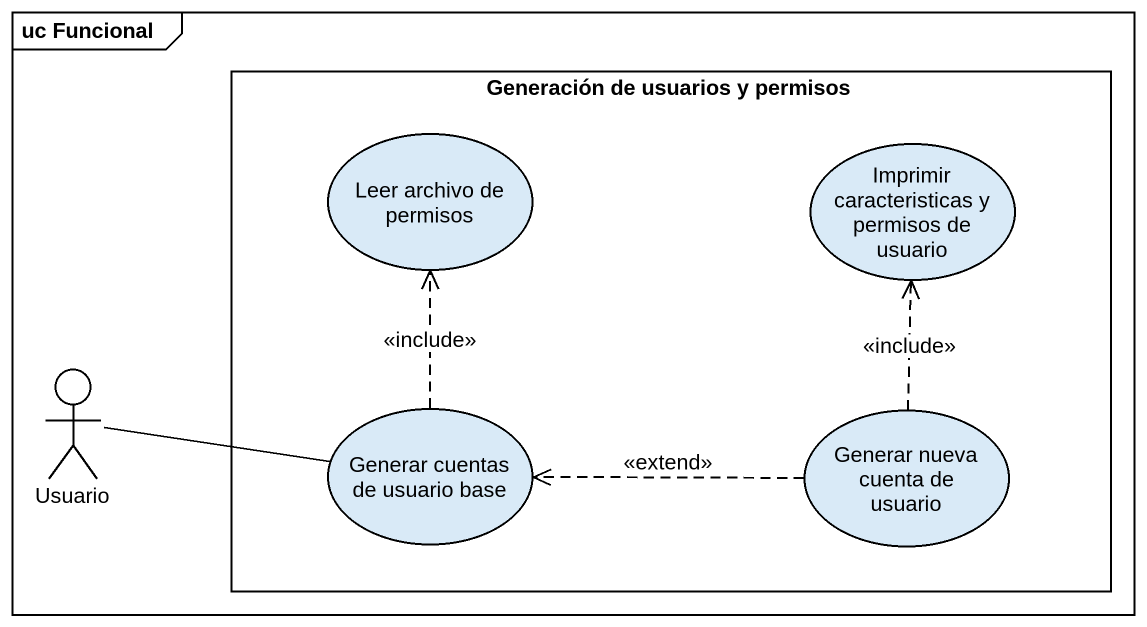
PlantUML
@startuml
mainframe uc Funcional
rectangle "Generación de usuarios y permisos" as Generación_de_usuarios_y {
  usecase "Leer archivo de permisos" as Leer_archivo_de_permisos
  usecase "Imprimir caracteristicas y permisos de usuario" as Imprimir_caracteristicas_y
  usecase "Generar cuentas de usuario base" as Generar_cuentas_de_usuario
  usecase "Generar nueva cuenta de usuario" as Generar_nueva_cuenta_de
}
actor Usuario
Usuario -right- Generar_cuentas_de_usuario
Generar_cuentas_de_usuario .up.> Leer_archivo_de_permisos : <<include>>
Generar_nueva_cuenta_de .up.> Imprimir_caracteristicas_y : <<include>>
Generar_nueva_cuenta_de .left.> Generar_cuentas_de_usuario : <<extend>>
@enduml
